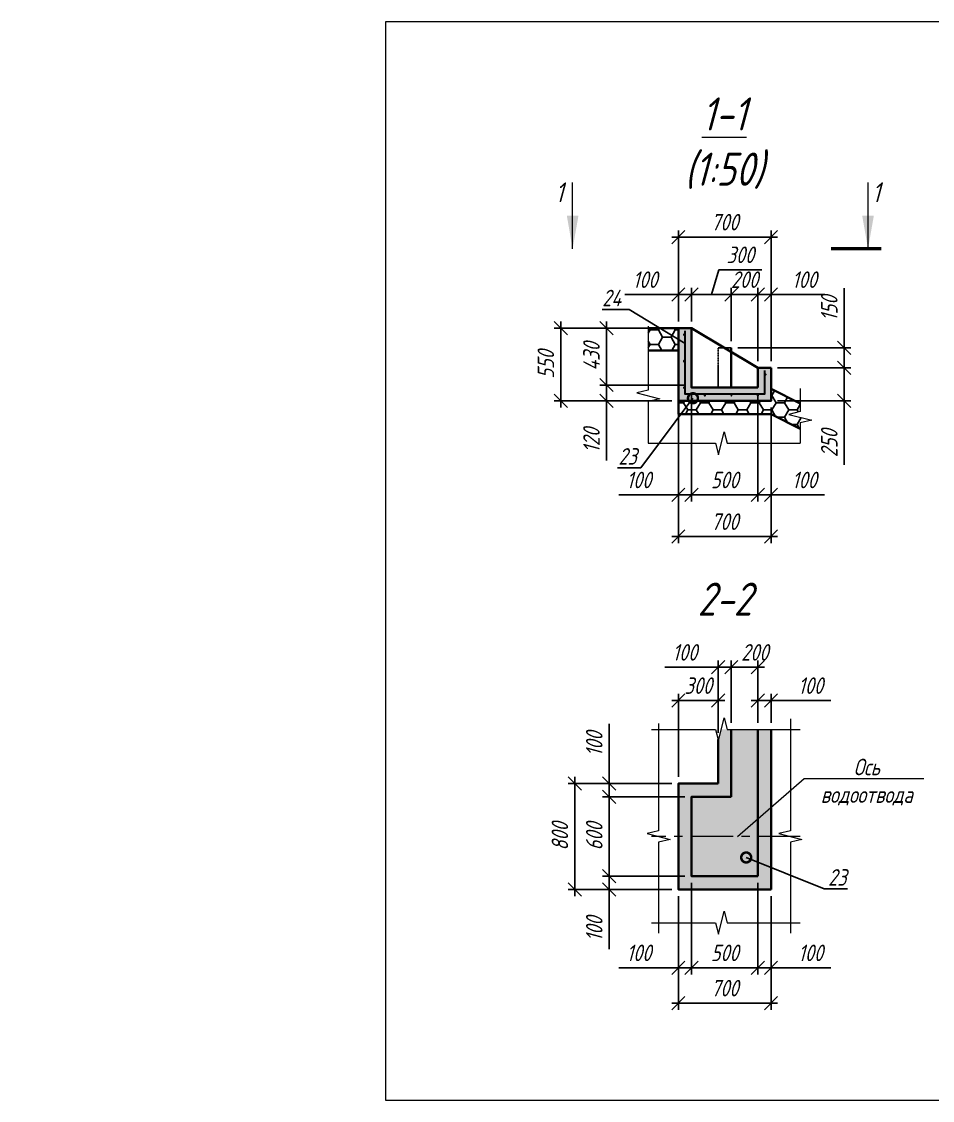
# Model space of a CAD drawing. Header units: millimetres. Extents: x 0 to 285450075, y -3000605 to 8125189010.
# Drawn here: x 6932618 to 6939499, y -440419 to -432270 of the extents above; entities that cross this region are included whole.
import ezdxf
from ezdxf import colors
from ezdxf.entities.mleader import LeaderData, LeaderLine
from ezdxf.math import Vec2, Vec3

# ---------------------------------------------------------------- set-up
doc = ezdxf.new("R2010")
doc.units = ezdxf.units.MM
doc.linetypes.add('CENTER', pattern=[50.8, 31.75, -6.35, 6.35, -6.35])
doc.linetypes.add('DASHED', pattern=[7, 5, -2, 0])
for name, color, linetype, lineweight in [('!!ТЕКСТ', 3, 'Continuous', 20), ('1-Бетон', 106, 'Continuous', 35), ('1-Выноски', 120, 'Continuous', 18), ('1-Металл', 4, 'Continuous', 30), ('1-Невидимые', 3, 'DASHED', 25), ('1-Оси', 1, 'CENTER', 20), ('1-Размеры', 1, 'Continuous', 25), ('1-Тонкая', 5, 'Continuous', 20), ('ИС_Штриховка', 2, 'Continuous', 9)]:
    doc.layers.add(name, color=color, linetype=linetype, lineweight=lineweight)
doc.styles.add('0', font='isocpeur.ttf', dxfattribs={"width": 0.8, "oblique": 15})
doc.styles.add('ISOCPEUR_', font='isocpeur.ttf', dxfattribs={"width": 0.8, "oblique": 15, "height": 250})
doc.dimstyles.new('М50', dxfattribs={"dimscale": 50, "dimtxt": 2.5, "dimasz": 2, "dimexe": 1, "dimexo": 1, "dimgap": 1, "dimtad": 1, "dimdec": 0, "dimtxsty": '0', "dimblk1": 'OBLIQUE', "dimblk2": 'OBLIQUE', "dimsah": 1, "dimcen": 2.5, "dimdle": 1, "dimclrd": 256, "dimclre": 256, "dimclrt": 256, "dimaunit": 1, "dimadec": 0, "dimazin": 0, "dimtfac": 0.75, "dimtdec": 0, "dimtmove": 1, "dimatfit": 2, "dimldrblk": 'OBLIQUE', "dimfxl": 1, "dimtolj": 1, "dimtzin": 0, "dimlwd": -1, "dimlwe": -1, "dimarcsym": 0})
pattern_1 = [(0, (6912886.274, -305200.916), (95.25, 54.992613), [63.5, -127]), (120, (6912886.274, -305200.916), (-95.25, 54.992613), [63.5, -127]), (60, (6912886.274, -305200.916), (2e-07, 109.985226), [-127, 63.5])]

# ---------------------------------------------------------------- blocks, each defined once
blk = doc.blocks.new('_OBLIQUE')
at = {"color": 0, "linetype": 'ByBlock', "lineweight": -2}
blk.add_line((0.5, 0.5), (-0.5, -0.5), dxfattribs=at)
blk = doc.blocks.new('*D1733')
at = {"layer": '1-Размеры', "transparency": 16777216}
for p, q in [((6937579.7, -434534.8), (6937579.7, -433847.5)), ((6938279.7, -434834.8), (6938279.7, -433847.5)), ((6937529.7, -433897.5), (6938329.7, -433897.5))]:
    blk.add_line(p, q, dxfattribs=at)
at = {"layer": 'Defpoints', "color": 0, "transparency": 16777216}
for p in [(6938279.7, -433897.5), (6937579.7, -434584.8), (6938279.7, -434884.8)]:
    blk.add_point(p, dxfattribs=at)
at = {"layer": '1-Размеры', "transparency": 16777216, "xscale": 100, "yscale": 100, "zscale": 100, "rotation": 180}
blk.add_blockref('_OBLIQUE', (6937579.7, -433897.5), dxfattribs=at)
at = {"layer": '1-Размеры', "transparency": 16777216, "xscale": 100, "yscale": 100, "zscale": 100}
blk.add_blockref('_OBLIQUE', (6938279.7, -433897.5), dxfattribs=at)
at = {"layer": '1-Размеры', "transparency": 16777216, "insert": (6937929.7, -433785), "char_height": 125, "attachment_point": 5, "style": '0'}
blk.add_mtext('\\A1;700', dxfattribs=at)
blk = doc.blocks.new('*D1734')
at = {"layer": '1-Размеры', "transparency": 16777216}
for p, q in [((6937176.2, -434331.6), (6937579.7, -434331.6)), ((6937729.7, -434331.6), (6937529.7, -434331.6)), ((6937579.7, -434534.8), (6937579.7, -434281.6)), ((6937679.7, -434534.8), (6937679.7, -434281.6))]:
    blk.add_line(p, q, dxfattribs=at)
at = {"layer": 'Defpoints', "color": 0, "transparency": 16777216}
for p in [(6937579.7, -434331.6), (6937579.7, -434584.8), (6937679.7, -434584.8)]:
    blk.add_point(p, dxfattribs=at)
at = {"layer": '1-Размеры', "transparency": 16777216, "xscale": 100, "yscale": 100, "zscale": 100, "rotation": 180}
blk.add_blockref('_OBLIQUE', (6937579.7, -434331.6), dxfattribs=at)
at = {"layer": '1-Размеры', "transparency": 16777216, "xscale": 100, "yscale": 100, "zscale": 100}
blk.add_blockref('_OBLIQUE', (6937679.7, -434331.6), dxfattribs=at)
at = {"layer": '1-Размеры', "transparency": 16777216, "insert": (6937328, -434219.1), "char_height": 125, "attachment_point": 5, "style": '0'}
blk.add_mtext('\\A1;100', dxfattribs=at)
blk = doc.blocks.new('*D1735')
at = {"layer": '1-Размеры', "transparency": 16777216}
for p, q in [((6937829.7, -434331.6), (6937886, -434144.1)), ((6937886, -434144.1), (6938209.5, -434144.1)), ((6937629.7, -434331.6), (6938029.7, -434331.6)), ((6937679.7, -434534.8), (6937679.7, -434281.6)), ((6937979.7, -434684.8), (6937979.7, -434281.6))]:
    blk.add_line(p, q, dxfattribs=at)
at = {"layer": 'Defpoints', "color": 0, "transparency": 16777216}
for p in [(6937979.7, -434331.6), (6937679.7, -434584.8), (6937979.7, -434734.8)]:
    blk.add_point(p, dxfattribs=at)
at = {"layer": '1-Размеры', "transparency": 16777216, "xscale": 100, "yscale": 100, "zscale": 100, "rotation": 180}
blk.add_blockref('_OBLIQUE', (6937679.7, -434331.6), dxfattribs=at)
at = {"layer": '1-Размеры', "transparency": 16777216, "xscale": 100, "yscale": 100, "zscale": 100}
blk.add_blockref('_OBLIQUE', (6937979.7, -434331.6), dxfattribs=at)
at = {"layer": '1-Размеры', "transparency": 16777216, "insert": (6938047.7, -434031.6), "char_height": 125, "attachment_point": 5, "style": '0'}
blk.add_mtext('\\A1;300', dxfattribs=at)
blk = doc.blocks.new('*D1736')
at = {"layer": '1-Размеры', "transparency": 16777216}
for p, q in [((6937929.7, -434331.6), (6938229.7, -434331.6)), ((6937979.7, -434684.8), (6937979.7, -434281.6)), ((6938179.7, -434834.8), (6938179.7, -434281.6))]:
    blk.add_line(p, q, dxfattribs=at)
at = {"layer": 'Defpoints', "color": 0, "transparency": 16777216}
for p in [(6938179.7, -434331.6), (6937979.7, -434734.8), (6938179.7, -434884.8)]:
    blk.add_point(p, dxfattribs=at)
at = {"layer": '1-Размеры', "transparency": 16777216, "xscale": 100, "yscale": 100, "zscale": 100, "rotation": 180}
blk.add_blockref('_OBLIQUE', (6937979.7, -434331.6), dxfattribs=at)
at = {"layer": '1-Размеры', "transparency": 16777216, "xscale": 100, "yscale": 100, "zscale": 100}
blk.add_blockref('_OBLIQUE', (6938179.7, -434331.6), dxfattribs=at)
at = {"layer": '1-Размеры', "transparency": 16777216, "insert": (6938079.7, -434219.1), "char_height": 125, "attachment_point": 5, "style": '0'}
blk.add_mtext('\\A1;200', dxfattribs=at)
blk = doc.blocks.new('*D1737')
at = {"layer": '1-Размеры', "transparency": 16777216}
for p, q in [((6938129.7, -434331.6), (6938329.7, -434331.6)), ((6938179.7, -434834.8), (6938179.7, -434281.6)), ((6938279.7, -434834.8), (6938279.7, -434281.6)), ((6938683.2, -434331.6), (6938279.7, -434331.6))]:
    blk.add_line(p, q, dxfattribs=at)
at = {"layer": 'Defpoints', "color": 0, "transparency": 16777216}
for p in [(6938279.7, -434331.6), (6938179.7, -434884.8), (6938279.7, -434884.8)]:
    blk.add_point(p, dxfattribs=at)
at = {"layer": '1-Размеры', "transparency": 16777216, "xscale": 100, "yscale": 100, "zscale": 100, "rotation": 180}
blk.add_blockref('_OBLIQUE', (6938179.7, -434331.6), dxfattribs=at)
at = {"layer": '1-Размеры', "transparency": 16777216, "xscale": 100, "yscale": 100, "zscale": 100}
blk.add_blockref('_OBLIQUE', (6938279.7, -434331.6), dxfattribs=at)
at = {"layer": '1-Размеры', "transparency": 16777216, "insert": (6938531.5, -434219.1), "char_height": 125, "attachment_point": 5, "style": '0'}
blk.add_mtext('\\A1;100', dxfattribs=at)
blk = doc.blocks.new('*D1738')
at = {"layer": '1-Размеры', "transparency": 16777216}
for p, q in [((6938832.2, -434834.8), (6938832.2, -435184.8)), ((6938329.7, -434884.8), (6938882.2, -434884.8)), ((6938329.7, -435134.8), (6938882.2, -435134.8)), ((6938832.2, -435617.4), (6938832.2, -435134.8))]:
    blk.add_line(p, q, dxfattribs=at)
at = {"layer": 'Defpoints', "color": 0, "transparency": 16777216}
for p in [(6938279.7, -434884.8), (6938279.7, -435134.8), (6938832.2, -435134.8)]:
    blk.add_point(p, dxfattribs=at)
at = {"layer": '1-Размеры', "transparency": 16777216, "xscale": 100, "yscale": 100, "zscale": 100}
for p, rotation in [((6938832.2, -434884.8), 90), ((6938832.2, -435134.8), 270)]:
    blk.add_blockref('_OBLIQUE', p, dxfattribs=dict(at, rotation=rotation))
at = {"layer": '1-Размеры', "transparency": 16777216, "insert": (6938719.7, -435455.7), "char_height": 125, "attachment_point": 5, "rotation": 90, "style": '0'}
blk.add_mtext('\\A1;250', dxfattribs=at)
blk = doc.blocks.new('*D1739')
at = {"layer": '1-Размеры', "transparency": 16777216}
for p, q in [((6937529.7, -434584.8), (6936641.1, -434584.8)), ((6936691.1, -434534.8), (6936691.1, -435184.8)), ((6937529.7, -435134.8), (6936641.1, -435134.8))]:
    blk.add_line(p, q, dxfattribs=at)
at = {"layer": 'Defpoints', "color": 0, "transparency": 16777216}
for p in [(6937579.7, -434584.8), (6936691.1, -435134.8), (6937579.7, -435134.8)]:
    blk.add_point(p, dxfattribs=at)
at = {"layer": '1-Размеры', "transparency": 16777216, "xscale": 100, "yscale": 100, "zscale": 100}
for p, rotation in [((6936691.1, -434584.8), 90), ((6936691.1, -435134.8), 270)]:
    blk.add_blockref('_OBLIQUE', p, dxfattribs=dict(at, rotation=rotation))
at = {"layer": '1-Размеры', "transparency": 16777216, "insert": (6936578.6, -434859.8), "char_height": 125, "attachment_point": 5, "rotation": 90, "style": '0'}
blk.add_mtext('\\A1;550', dxfattribs=at)
blk = doc.blocks.new('*D1740')
at = {"layer": '1-Размеры', "transparency": 16777216}
for p, q in [((6938832.2, -434284.4), (6938832.2, -434734.8)), ((6938029.7, -434734.8), (6938882.2, -434734.8)), ((6938832.2, -434934.8), (6938832.2, -434684.8)), ((6938329.7, -434884.8), (6938882.2, -434884.8))]:
    blk.add_line(p, q, dxfattribs=at)
at = {"layer": 'Defpoints', "color": 0, "transparency": 16777216}
for p in [(6937979.7, -434734.8), (6938832.2, -434734.8), (6938279.7, -434884.8)]:
    blk.add_point(p, dxfattribs=at)
at = {"layer": '1-Размеры', "transparency": 16777216, "xscale": 100, "yscale": 100, "zscale": 100}
for p, rotation in [((6938832.2, -434734.8), 90), ((6938832.2, -434884.8), 270)]:
    blk.add_blockref('_OBLIQUE', p, dxfattribs=dict(at, rotation=rotation))
at = {"layer": '1-Размеры', "transparency": 16777216, "insert": (6938719.7, -434436.1), "char_height": 125, "attachment_point": 5, "rotation": 90, "style": '0'}
blk.add_mtext('\\A1;150', dxfattribs=at)
blk = doc.blocks.new('*D1741')
at = {"layer": '1-Размеры', "transparency": 16777216}
for p, q in [((6937035.8, -434964.8), (6937035.8, -435184.8)), ((6937629.7, -435014.8), (6936985.8, -435014.8)), ((6937529.7, -435134.8), (6936985.8, -435134.8)), ((6937035.8, -435585.2), (6937035.8, -435134.8))]:
    blk.add_line(p, q, dxfattribs=at)
at = {"layer": 'Defpoints', "color": 0, "transparency": 16777216}
for p in [(6937679.7, -435014.8), (6937035.8, -435134.8), (6937579.7, -435134.8)]:
    blk.add_point(p, dxfattribs=at)
at = {"layer": '1-Размеры', "transparency": 16777216, "xscale": 100, "yscale": 100, "zscale": 100}
for p, rotation in [((6937035.8, -435014.8), 90), ((6937035.8, -435134.8), 270)]:
    blk.add_blockref('_OBLIQUE', p, dxfattribs=dict(at, rotation=rotation))
at = {"layer": '1-Размеры', "transparency": 16777216, "insert": (6936923.3, -435433.4), "char_height": 125, "attachment_point": 5, "rotation": 90, "style": '0'}
blk.add_mtext('\\A1;120', dxfattribs=at)
blk = doc.blocks.new('*D1742')
at = {"layer": '1-Размеры', "transparency": 16777216}
for p, q in [((6937529.7, -434584.8), (6936985.8, -434584.8)), ((6937035.8, -434534.8), (6937035.8, -435064.8)), ((6937629.7, -435014.8), (6936985.8, -435014.8))]:
    blk.add_line(p, q, dxfattribs=at)
at = {"layer": 'Defpoints', "color": 0, "transparency": 16777216}
for p in [(6937579.7, -434584.8), (6937035.8, -435014.8), (6937679.7, -435014.8)]:
    blk.add_point(p, dxfattribs=at)
at = {"layer": '1-Размеры', "transparency": 16777216, "xscale": 100, "yscale": 100, "zscale": 100}
for p, rotation in [((6937035.8, -434584.8), 90), ((6937035.8, -435014.8), 270)]:
    blk.add_blockref('_OBLIQUE', p, dxfattribs=dict(at, rotation=rotation))
at = {"layer": '1-Размеры', "transparency": 16777216, "insert": (6936923.3, -434799.8), "char_height": 125, "attachment_point": 5, "rotation": 90, "style": '0'}
blk.add_mtext('\\A1;430', dxfattribs=at)
blk = doc.blocks.new('*D1743')
at = {"layer": '1-Размеры', "transparency": 16777216}
for p, q in [((6936797.2, -437975.1), (6936797.2, -438875.1)), ((6937529.7, -438025.1), (6936747.2, -438025.1)), ((6937529.7, -438825.1), (6936747.2, -438825.1))]:
    blk.add_line(p, q, dxfattribs=at)
at = {"layer": 'Defpoints', "color": 0, "transparency": 16777216}
for p in [(6937579.7, -438025.1), (6936797.2, -438825.1), (6937579.7, -438825.1)]:
    blk.add_point(p, dxfattribs=at)
at = {"layer": '1-Размеры', "transparency": 16777216, "xscale": 100, "yscale": 100, "zscale": 100}
for p, rotation in [((6936797.2, -438025.1), 90), ((6936797.2, -438825.1), 270)]:
    blk.add_blockref('_OBLIQUE', p, dxfattribs=dict(at, rotation=rotation))
at = {"layer": '1-Размеры', "transparency": 16777216, "insert": (6936684.7, -438425.1), "char_height": 125, "attachment_point": 5, "rotation": 90, "style": '0'}
blk.add_mtext('\\A1;800', dxfattribs=at)
blk = doc.blocks.new('*D1744')
at = {"layer": '1-Размеры', "transparency": 16777216}
for p, q in [((6937579.7, -438875.1), (6937579.7, -439733.4)), ((6938279.7, -438875.1), (6938279.7, -439733.4)), ((6937529.7, -439683.4), (6938329.7, -439683.4))]:
    blk.add_line(p, q, dxfattribs=at)
at = {"layer": 'Defpoints', "color": 0, "transparency": 16777216}
for p in [(6937579.7, -438825.1), (6938279.7, -438825.1), (6938279.7, -439683.4)]:
    blk.add_point(p, dxfattribs=at)
at = {"layer": '1-Размеры', "transparency": 16777216, "xscale": 100, "yscale": 100, "zscale": 100, "rotation": 180}
blk.add_blockref('_OBLIQUE', (6937579.7, -439683.4), dxfattribs=at)
at = {"layer": '1-Размеры', "transparency": 16777216, "xscale": 100, "yscale": 100, "zscale": 100}
blk.add_blockref('_OBLIQUE', (6938279.7, -439683.4), dxfattribs=at)
at = {"layer": '1-Размеры', "transparency": 16777216, "insert": (6937929.7, -439570.9), "char_height": 125, "attachment_point": 5, "style": '0'}
blk.add_mtext('\\A1;700', dxfattribs=at)
blk = doc.blocks.new('*D1745')
at = {"layer": '1-Размеры', "transparency": 16777216}
for p, q in [((6937679.7, -438775.1), (6937679.7, -439466.9)), ((6937579.7, -438875.1), (6937579.7, -439466.9)), ((6937129.3, -439416.9), (6937579.7, -439416.9)), ((6937729.7, -439416.9), (6937529.7, -439416.9))]:
    blk.add_line(p, q, dxfattribs=at)
at = {"layer": 'Defpoints', "color": 0, "transparency": 16777216}
for p in [(6937679.7, -438725.1), (6937579.7, -438825.1), (6937579.7, -439416.9)]:
    blk.add_point(p, dxfattribs=at)
at = {"layer": '1-Размеры', "transparency": 16777216, "xscale": 100, "yscale": 100, "zscale": 100, "rotation": 180}
blk.add_blockref('_OBLIQUE', (6937579.7, -439416.9), dxfattribs=at)
at = {"layer": '1-Размеры', "transparency": 16777216, "xscale": 100, "yscale": 100, "zscale": 100}
blk.add_blockref('_OBLIQUE', (6937679.7, -439416.9), dxfattribs=at)
at = {"layer": '1-Размеры', "transparency": 16777216, "insert": (6937281.1, -439304.4), "char_height": 125, "attachment_point": 5, "style": '0'}
blk.add_mtext('\\A1;100', dxfattribs=at)
blk = doc.blocks.new('*D1746')
at = {"layer": '1-Размеры', "transparency": 16777216}
for p, q in [((6937679.7, -438775.1), (6937679.7, -439466.9)), ((6938179.7, -438775.1), (6938179.7, -439466.9)), ((6937629.7, -439416.9), (6938229.7, -439416.9))]:
    blk.add_line(p, q, dxfattribs=at)
at = {"layer": 'Defpoints', "color": 0, "transparency": 16777216}
for p in [(6937679.7, -438725.1), (6938179.7, -438725.1), (6938179.7, -439416.9)]:
    blk.add_point(p, dxfattribs=at)
at = {"layer": '1-Размеры', "transparency": 16777216, "xscale": 100, "yscale": 100, "zscale": 100, "rotation": 180}
blk.add_blockref('_OBLIQUE', (6937679.7, -439416.9), dxfattribs=at)
at = {"layer": '1-Размеры', "transparency": 16777216, "xscale": 100, "yscale": 100, "zscale": 100}
blk.add_blockref('_OBLIQUE', (6938179.7, -439416.9), dxfattribs=at)
at = {"layer": '1-Размеры', "transparency": 16777216, "insert": (6937929.7, -439304.4), "char_height": 125, "attachment_point": 5, "style": '0'}
blk.add_mtext('\\A1;500', dxfattribs=at)
blk = doc.blocks.new('*D1747')
at = {"layer": '1-Размеры', "transparency": 16777216}
for p, q in [((6938179.7, -438775.1), (6938179.7, -439466.9)), ((6938279.7, -438875.1), (6938279.7, -439466.9)), ((6938129.7, -439416.9), (6938329.7, -439416.9)), ((6938730.2, -439416.9), (6938279.7, -439416.9))]:
    blk.add_line(p, q, dxfattribs=at)
at = {"layer": 'Defpoints', "color": 0, "transparency": 16777216}
for p in [(6938179.7, -438725.1), (6938279.7, -438825.1), (6938279.7, -439416.9)]:
    blk.add_point(p, dxfattribs=at)
at = {"layer": '1-Размеры', "transparency": 16777216, "xscale": 100, "yscale": 100, "zscale": 100, "rotation": 180}
blk.add_blockref('_OBLIQUE', (6938179.7, -439416.9), dxfattribs=at)
at = {"layer": '1-Размеры', "transparency": 16777216, "xscale": 100, "yscale": 100, "zscale": 100}
blk.add_blockref('_OBLIQUE', (6938279.7, -439416.9), dxfattribs=at)
at = {"layer": '1-Размеры', "transparency": 16777216, "insert": (6938578.4, -439304.4), "char_height": 125, "attachment_point": 5, "style": '0'}
blk.add_mtext('\\A1;100', dxfattribs=at)
blk = doc.blocks.new('*D1748')
at = {"layer": '1-Размеры', "transparency": 16777216}
for p, q in [((6937056.8, -438775.1), (6937056.8, -438075.1)), ((6937629.7, -438125.1), (6937006.8, -438125.1)), ((6937629.7, -438725.1), (6937006.8, -438725.1))]:
    blk.add_line(p, q, dxfattribs=at)
at = {"layer": 'Defpoints', "color": 0, "transparency": 16777216}
for p in [(6937056.8, -438125.1), (6937679.7, -438125.1), (6937679.7, -438725.1)]:
    blk.add_point(p, dxfattribs=at)
at = {"layer": '1-Размеры', "transparency": 16777216, "xscale": 100, "yscale": 100, "zscale": 100}
for p, rotation in [((6937056.8, -438125.1), 90), ((6937056.8, -438725.1), 270)]:
    blk.add_blockref('_OBLIQUE', p, dxfattribs=dict(at, rotation=rotation))
at = {"layer": '1-Размеры', "transparency": 16777216, "insert": (6936944.3, -438425.1), "char_height": 125, "attachment_point": 5, "rotation": 90, "style": '0'}
blk.add_mtext('\\A1;600', dxfattribs=at)
blk = doc.blocks.new('*D1749')
at = {"layer": '1-Размеры', "transparency": 16777216}
for p, q in [((6937056.8, -437574.7), (6937056.8, -438025.1)), ((6937056.8, -438175.1), (6937056.8, -437975.1)), ((6937529.7, -438025.1), (6937006.8, -438025.1)), ((6937629.7, -438125.1), (6937006.8, -438125.1))]:
    blk.add_line(p, q, dxfattribs=at)
at = {"layer": 'Defpoints', "color": 0, "transparency": 16777216}
for p in [(6937056.8, -438025.1), (6937579.7, -438025.1), (6937679.7, -438125.1)]:
    blk.add_point(p, dxfattribs=at)
at = {"layer": '1-Размеры', "transparency": 16777216, "xscale": 100, "yscale": 100, "zscale": 100}
for p, rotation in [((6937056.8, -438025.1), 90), ((6937056.8, -438125.1), 270)]:
    blk.add_blockref('_OBLIQUE', p, dxfattribs=dict(at, rotation=rotation))
at = {"layer": '1-Размеры', "transparency": 16777216, "insert": (6936944.3, -437726.5), "char_height": 125, "attachment_point": 5, "rotation": 90, "style": '0'}
blk.add_mtext('\\A1;100', dxfattribs=at)
blk = doc.blocks.new('*D1750')
at = {"layer": '1-Размеры', "transparency": 16777216}
for p, q in [((6937629.7, -438725.1), (6937006.8, -438725.1)), ((6937056.8, -438675.1), (6937056.8, -438875.1)), ((6937529.7, -438825.1), (6937006.8, -438825.1)), ((6937056.8, -439275.5), (6937056.8, -438825.1))]:
    blk.add_line(p, q, dxfattribs=at)
at = {"layer": 'Defpoints', "color": 0, "transparency": 16777216}
for p in [(6937679.7, -438725.1), (6937056.8, -438825.1), (6937579.7, -438825.1)]:
    blk.add_point(p, dxfattribs=at)
at = {"layer": '1-Размеры', "transparency": 16777216, "xscale": 100, "yscale": 100, "zscale": 100}
for p, rotation in [((6937056.8, -438725.1), 90), ((6937056.8, -438825.1), 270)]:
    blk.add_blockref('_OBLIQUE', p, dxfattribs=dict(at, rotation=rotation))
at = {"layer": '1-Размеры', "transparency": 16777216, "insert": (6936944.3, -439123.8), "char_height": 125, "attachment_point": 5, "rotation": 90, "style": '0'}
blk.add_mtext('\\A1;100', dxfattribs=at)
blk = doc.blocks.new('*D1751')
at = {"layer": '1-Размеры', "transparency": 16777216}
for p, q in [((6937579.7, -437975.1), (6937579.7, -437348.2)), ((6937879.7, -437643.3), (6937879.7, -437348.2)), ((6937529.7, -437398.2), (6937929.7, -437398.2))]:
    blk.add_line(p, q, dxfattribs=at)
at = {"layer": 'Defpoints', "color": 0, "transparency": 16777216}
for p in [(6937879.7, -437398.2), (6937879.7, -437693.3), (6937579.7, -438025.1)]:
    blk.add_point(p, dxfattribs=at)
at = {"layer": '1-Размеры', "transparency": 16777216, "xscale": 100, "yscale": 100, "zscale": 100, "rotation": 180}
blk.add_blockref('_OBLIQUE', (6937579.7, -437398.2), dxfattribs=at)
at = {"layer": '1-Размеры', "transparency": 16777216, "xscale": 100, "yscale": 100, "zscale": 100}
blk.add_blockref('_OBLIQUE', (6937879.7, -437398.2), dxfattribs=at)
at = {"layer": '1-Размеры', "transparency": 16777216, "insert": (6937729.7, -437285.7), "char_height": 125, "attachment_point": 5, "style": '0'}
blk.add_mtext('\\A1;300', dxfattribs=at)
blk = doc.blocks.new('*D1752')
at = {"layer": '1-Размеры', "transparency": 16777216}
for p, q in [((6937879.7, -437643.3), (6937879.7, -437097)), ((6937979.7, -437566.6), (6937979.7, -437097)), ((6937476.2, -437147), (6937879.7, -437147)), ((6937829.7, -437147), (6938029.7, -437147))]:
    blk.add_line(p, q, dxfattribs=at)
at = {"layer": 'Defpoints', "color": 0, "transparency": 16777216}
for p in [(6937979.7, -437147), (6937879.7, -437693.3), (6937979.7, -437616.6)]:
    blk.add_point(p, dxfattribs=at)
at = {"layer": '1-Размеры', "transparency": 16777216, "xscale": 100, "yscale": 100, "zscale": 100, "rotation": 180}
blk.add_blockref('_OBLIQUE', (6937879.7, -437147), dxfattribs=at)
at = {"layer": '1-Размеры', "transparency": 16777216, "xscale": 100, "yscale": 100, "zscale": 100}
blk.add_blockref('_OBLIQUE', (6937979.7, -437147), dxfattribs=at)
at = {"layer": '1-Размеры', "transparency": 16777216, "insert": (6937628, -437034.5), "char_height": 125, "attachment_point": 5, "style": '0'}
blk.add_mtext('\\A1;100', dxfattribs=at)
blk = doc.blocks.new('*D1753')
at = {"layer": '1-Размеры', "transparency": 16777216}
for p, q in [((6938179.7, -437566.6), (6938179.7, -437348.2)), ((6938279.7, -437566.6), (6938279.7, -437348.2)), ((6938129.7, -437398.2), (6938329.7, -437398.2)), ((6938730.2, -437398.2), (6938279.7, -437398.2))]:
    blk.add_line(p, q, dxfattribs=at)
at = {"layer": 'Defpoints', "color": 0, "transparency": 16777216}
for p in [(6938279.7, -437398.2), (6938179.7, -437616.6), (6938279.7, -437616.6)]:
    blk.add_point(p, dxfattribs=at)
at = {"layer": '1-Размеры', "transparency": 16777216, "xscale": 100, "yscale": 100, "zscale": 100, "rotation": 180}
blk.add_blockref('_OBLIQUE', (6938179.7, -437398.2), dxfattribs=at)
at = {"layer": '1-Размеры', "transparency": 16777216, "xscale": 100, "yscale": 100, "zscale": 100}
blk.add_blockref('_OBLIQUE', (6938279.7, -437398.2), dxfattribs=at)
at = {"layer": '1-Размеры', "transparency": 16777216, "insert": (6938578.4, -437285.7), "char_height": 125, "attachment_point": 5, "style": '0'}
blk.add_mtext('\\A1;100', dxfattribs=at)
blk = doc.blocks.new('*D1754')
at = {"layer": '1-Размеры', "transparency": 16777216}
for p, q in [((6937979.7, -437566.6), (6937979.7, -437097)), ((6938179.7, -437566.6), (6938179.7, -437097)), ((6937929.7, -437147), (6938229.7, -437147))]:
    blk.add_line(p, q, dxfattribs=at)
at = {"layer": 'Defpoints', "color": 0, "transparency": 16777216}
for p in [(6938179.7, -437147), (6937979.7, -437616.6), (6938179.7, -437616.6)]:
    blk.add_point(p, dxfattribs=at)
at = {"layer": '1-Размеры', "transparency": 16777216, "xscale": 100, "yscale": 100, "zscale": 100, "rotation": 180}
blk.add_blockref('_OBLIQUE', (6937979.7, -437147), dxfattribs=at)
at = {"layer": '1-Размеры', "transparency": 16777216, "xscale": 100, "yscale": 100, "zscale": 100}
blk.add_blockref('_OBLIQUE', (6938179.7, -437147), dxfattribs=at)
at = {"layer": '1-Размеры', "transparency": 16777216, "insert": (6938157, -437034.5), "char_height": 125, "attachment_point": 5, "style": '0'}
blk.add_mtext('\\A1;200', dxfattribs=at)
blk = doc.blocks.new('*D1726')
at = {"layer": '1-Размеры', "transparency": 16777216}
for p, q in [((6937679.7, -435084.8), (6937679.7, -435894.9)), ((6938179.7, -435084.8), (6938179.7, -435894.9)), ((6937629.7, -435844.9), (6938229.7, -435844.9))]:
    blk.add_line(p, q, dxfattribs=at)
at = {"layer": 'Defpoints', "color": 0, "transparency": 16777216}
for p in [(6937679.7, -435034.8), (6938179.7, -435034.8), (6938179.7, -435844.9)]:
    blk.add_point(p, dxfattribs=at)
at = {"layer": '1-Размеры', "transparency": 16777216, "xscale": 100, "yscale": 100, "zscale": 100, "rotation": 180}
blk.add_blockref('_OBLIQUE', (6937679.7, -435844.9), dxfattribs=at)
at = {"layer": '1-Размеры', "transparency": 16777216, "xscale": 100, "yscale": 100, "zscale": 100}
blk.add_blockref('_OBLIQUE', (6938179.7, -435844.9), dxfattribs=at)
at = {"layer": '1-Размеры', "transparency": 16777216, "insert": (6937929.7, -435732.4), "char_height": 125, "attachment_point": 5, "style": '0'}
blk.add_mtext('\\A1;500', dxfattribs=at)
blk = doc.blocks.new('*D1727')
at = {"layer": '1-Размеры', "transparency": 16777216}
for p, q in [((6937579.7, -435184.8), (6937579.7, -436209.7)), ((6938279.7, -435184.8), (6938279.7, -436209.7)), ((6938329.7, -436159.7), (6937529.7, -436159.7))]:
    blk.add_line(p, q, dxfattribs=at)
at = {"layer": 'Defpoints', "color": 0, "transparency": 16777216}
for p in [(6937579.7, -435134.8), (6938279.7, -435134.8), (6937579.7, -436159.7)]:
    blk.add_point(p, dxfattribs=at)
at = {"layer": '1-Размеры', "transparency": 16777216, "xscale": 100, "yscale": 100, "zscale": 100, "rotation": 180}
blk.add_blockref('_OBLIQUE', (6937579.7, -436159.7), dxfattribs=at)
at = {"layer": '1-Размеры', "transparency": 16777216, "xscale": 100, "yscale": 100, "zscale": 100}
blk.add_blockref('_OBLIQUE', (6938279.7, -436159.7), dxfattribs=at)
at = {"layer": '1-Размеры', "transparency": 16777216, "insert": (6937929.7, -436047.2), "char_height": 125, "attachment_point": 5, "style": '0'}
blk.add_mtext('\\A1;700', dxfattribs=at)
blk = doc.blocks.new('*D1728')
at = {"layer": '1-Размеры', "transparency": 16777216}
for p, q in [((6937679.7, -435084.8), (6937679.7, -435894.9)), ((6937579.7, -435184.8), (6937579.7, -435894.9)), ((6937129.3, -435844.9), (6937579.7, -435844.9)), ((6937729.7, -435844.9), (6937529.7, -435844.9))]:
    blk.add_line(p, q, dxfattribs=at)
at = {"layer": 'Defpoints', "color": 0, "transparency": 16777216}
for p in [(6937679.7, -435034.8), (6937579.7, -435134.8), (6937579.7, -435844.9)]:
    blk.add_point(p, dxfattribs=at)
at = {"layer": '1-Размеры', "transparency": 16777216, "xscale": 100, "yscale": 100, "zscale": 100, "rotation": 180}
blk.add_blockref('_OBLIQUE', (6937579.7, -435844.9), dxfattribs=at)
at = {"layer": '1-Размеры', "transparency": 16777216, "xscale": 100, "yscale": 100, "zscale": 100}
blk.add_blockref('_OBLIQUE', (6937679.7, -435844.9), dxfattribs=at)
at = {"layer": '1-Размеры', "transparency": 16777216, "insert": (6937281.1, -435732.4), "char_height": 125, "attachment_point": 5, "style": '0'}
blk.add_mtext('\\A1;100', dxfattribs=at)
blk = doc.blocks.new('*D1729')
at = {"layer": '1-Размеры', "transparency": 16777216}
for p, q in [((6938179.7, -435084.8), (6938179.7, -435894.9)), ((6938279.7, -435184.8), (6938279.7, -435894.9)), ((6938129.7, -435844.9), (6938329.7, -435844.9)), ((6938683.2, -435844.9), (6938279.7, -435844.9))]:
    blk.add_line(p, q, dxfattribs=at)
at = {"layer": 'Defpoints', "color": 0, "transparency": 16777216}
for p in [(6938179.7, -435034.8), (6938279.7, -435134.8), (6938279.7, -435844.9)]:
    blk.add_point(p, dxfattribs=at)
at = {"layer": '1-Размеры', "transparency": 16777216, "xscale": 100, "yscale": 100, "zscale": 100, "rotation": 180}
blk.add_blockref('_OBLIQUE', (6938179.7, -435844.9), dxfattribs=at)
at = {"layer": '1-Размеры', "transparency": 16777216, "xscale": 100, "yscale": 100, "zscale": 100}
blk.add_blockref('_OBLIQUE', (6938279.7, -435844.9), dxfattribs=at)
at = {"layer": '1-Размеры', "transparency": 16777216, "insert": (6938531.5, -435732.4), "char_height": 125, "attachment_point": 5, "style": '0'}
blk.add_mtext('\\A1;100', dxfattribs=at)
blk = doc.blocks.new('*U1719')
at = {"layer": '1-Металл'}
blk.add_circle((0, 0), 3, dxfattribs=at)
blk = doc.blocks.new('*U1720')
at = {"layer": '1-Тонкая', "color": 0, "linetype": 'ByBlock', "lineweight": -2, "transparency": 16777216}
for p in [(0, 0), (0, -200), (0, -400)]:
    blk.add_blockref('*U1719', p, dxfattribs=at)
blk = doc.blocks.new('*U1721')
at = {"layer": '1-Металл'}
blk.add_circle((0, 0), 3, dxfattribs=at)
blk = doc.blocks.new('*U1722')
at = {"layer": '1-Тонкая', "color": 0, "linetype": 'ByBlock', "lineweight": -2, "transparency": 16777216}
for p in [(0, 0), (0, -200), (0, -400)]:
    blk.add_blockref('*U1721', p, dxfattribs=at)
blk = doc.blocks.new('*U1723')
at = {"layer": '1-Металл'}
blk.add_circle((0, 0), 3, dxfattribs=at)
blk = doc.blocks.new('*U1724')
at = {"layer": '1-Тонкая', "color": 0, "linetype": 'ByBlock', "lineweight": -2, "transparency": 16777216}
blk.add_blockref('*U1723', (0, 0), dxfattribs=at)
blk = doc.blocks.new('_None')
blk = doc.blocks.new('_DotSmall')
at = {"color": 0, "linetype": 'ByBlock', "const_width": 0.5}
blk.add_lwpolyline([(-0.0625, 0, 1), (0.0625, 0, 1)], format="xyb", close=True, dxfattribs=at)

msp = doc.modelspace()

# ---------------------------------------------------------------- hatches: boundary and pattern name
h = msp.add_hatch()
h.set_pattern_fill('HONEY', color=8, scale=20)
h.set_pattern_definition(pattern_1)
h.paths.add_polyline_path([(6937351.9513, -434584.7765), (6937351.9513, -434754.7765), (6937579.7413, -434754.7765), (6937579.7413, -434584.7765)])
h = msp.add_hatch()
h.set_pattern_fill('HONEY', color=8, scale=20)
h.set_pattern_definition(pattern_1)
h.paths.add_polyline_path([(6938500.5879, -435345.1997), (6938500.5879, -435301.3789), (6938587.2129, -435279.7227), (6938413.9629, -435236.4102), (6938500.5879, -435214.7539), (6938500.5879, -435155.134), (6938279.7413, -435044.7107), (6938279.7413, -435134.7765), (6937579.7413, -435134.7765), (6937579.7413, -435234.7765), (6938279.7413, -435234.7765)])
at = {"layer": '1-Тонкая', "ltscale": 100, "true_color": 0xb2b2b2}
h = msp.add_hatch(color=253, dxfattribs=at)
h.dxf.hatch_style = 1
h.paths.add_polyline_path([(6937679.7413, -434584.7765), (6937579.7413, -434584.7765), (6937579.7413, -435134.7765), (6938279.7413, -435134.7765), (6938279.7413, -434884.7765), (6938179.7413, -434884.7765), (6938179.7413, -435034.7765), (6937679.7413, -435034.7765)])
h = msp.add_hatch(color=253, dxfattribs=at)
h.dxf.hatch_style = 1
h.paths.add_polyline_path([(6937879.7413, -437693.2644), (6937882.2386, -437703.2536), (6937903.8949, -437616.6286), (6937979.7413, -437616.6286), (6937979.7413, -438125.1184), (6937679.7413, -438125.1184), (6937679.7413, -438725.1184), (6938179.7413, -438725.1184), (6938179.7413, -437616.6286), (6938279.7413, -437616.6286), (6938279.7413, -438825.1184), (6937579.7413, -438825.1184), (6937579.7413, -438025.1184), (6937879.7413, -438025.1184)])
at = {"layer": '1-Тонкая', "ltscale": 100, "true_color": 0xa2a2a2}
h = msp.add_hatch(color=253, dxfattribs=at)
h.dxf.hatch_style = 1
h.paths.add_polyline_path([(6937679.7413, -438125.1184), (6937979.7413, -438125.1184), (6937979.7413, -437616.6286), (6938179.7413, -437616.6286), (6938179.7413, -438425.1184), (6937679.7413, -438425.1184)])
h.paths.add_polyline_path([(6937679.7413, -438425.1184), (6938179.7413, -438425.1184), (6938179.7413, -438725.1184), (6937679.7413, -438725.1184)])

# ---------------------------------------------------------------- linework, layer by layer
at = {"layer": '!!ТЕКСТ', "linetype": 'Continuous'}
for p, q in [((6936780.875, -433985.5706), (6936780.875, -433485.5706)), ((6939012.3094, -433985.5706), (6939012.3094, -433485.5706))]:
    msp.add_line(p, q, dxfattribs=at)
msp.add_lwpolyline([(6938733.6665, -433985.5706, 25, 25, 0), (6939112.3094, -433985.5706, 25, 25, 0)], format="xyseb", dxfattribs=at)
at = {"layer": '!!ТЕКСТ', "linetype": 'Continuous', "extrusion": (0, 0, -1)}
for points in [[(-6936736.7932, -433735.5706), (-6936780.875, -433985.5706), (-6936824.9567, -433735.5706)], [(-6938968.2276, -433735.5706), (-6939012.3094, -433985.5706), (-6939056.3911, -433735.5706)]]:
    msp.add_solid(points, dxfattribs=at)
at = {"layer": '1-Бетон'}
for p, q in [((6937351.9513, -434584.7765), (6937579.7413, -434584.7765)), ((6937351.9513, -434754.7765), (6937579.7413, -434754.7765)), ((6938500.5879, -435155.134), (6938279.7413, -435044.7107)), ((6938282.1497, -435234.7765), (6937579.7413, -435234.7765)), ((6938500.5879, -435345.1997), (6938279.7413, -435234.7765))]:
    msp.add_line(p, q, dxfattribs=at)
for points in [[(6938179.7413, -435034.7765), (6937679.7413, -435034.7765), (6937679.7413, -434584.7765), (6937579.7413, -434584.7765)], [(6938279.7413, -434884.7765), (6938279.7413, -435134.7765), (6937579.7413, -435134.7765), (6937579.7413, -434584.7765)], [(6938179.7413, -434884.7765), (6937679.7413, -434584.7765)], [(6937979.7413, -435034.7765), (6937979.7413, -434734.7765)], [(6938179.7413, -435034.7765), (6938179.7413, -434884.7765)], [(6938179.7413, -434884.7765), (6938279.7413, -434884.7765)], [(6937579.7413, -435234.7765), (6937579.7413, -435134.7765)], [(6937879.7413, -438025.1184), (6937879.7413, -437693.2644)], [(6937979.7413, -438125.1184), (6937979.7413, -437616.6286)], [(6938179.7413, -438725.1184), (6938179.7413, -437616.6286)], [(6938279.7413, -438825.1184), (6938279.7413, -437616.6286)], [(6938279.7413, -438825.1184), (6937579.7413, -438825.1184), (6937579.7413, -438025.1184), (6937879.7413, -438025.1184)], [(6938179.7413, -438725.1184), (6937679.7413, -438725.1184), (6937679.7413, -438125.1184), (6937979.7413, -438125.1184)]]:
    msp.add_lwpolyline(points, dxfattribs=at)
at = {"layer": '1-Выноски', "linetype": 'Continuous'}
for points in [[(6937351.9513, -434569.5094), (6937351.9513, -435053.2906), (6937265.3263, -435074.9469), (6937438.5763, -435118.2594), (6937351.9513, -435139.9156), (6937351.9513, -435455.3847)], [(6938500.5879, -435041.2795), (6938500.5879, -435214.7539), (6938413.9629, -435236.4102), (6938587.2129, -435279.7227), (6938500.5879, -435301.3789), (6938500.5879, -435455.3847)], [(6937351.9513, -435455.3847), (6937860.5824, -435455.3847), (6937882.2386, -435542.0097), (6937925.5511, -435368.7597), (6937947.2074, -435455.3847), (6938500.5879, -435455.3847)], [(6937375.7139, -437616.6286), (6937860.5824, -437616.6286), (6937882.2386, -437703.2536), (6937925.5511, -437530.0036), (6937947.2074, -437616.6286), (6938500.5879, -437616.6286)], [(6937430.4527, -437571.06), (6937430.4527, -438381.8059), (6937343.8277, -438403.4622), (6937517.0777, -438446.7747), (6937430.4527, -438468.4309), (6937430.4527, -439154.9892)], [(6938426.2968, -437536.579), (6938426.2968, -438381.8059), (6938339.6718, -438403.4622), (6938512.9218, -438446.7747), (6938426.2968, -438468.4309), (6938426.2968, -439154.9892)], [(6937375.7139, -439077.0545), (6937860.5824, -439077.0545), (6937882.2386, -439163.6795), (6937925.5511, -438990.4295), (6937947.2074, -439077.0545), (6938500.5879, -439077.0545)]]:
    msp.add_lwpolyline(points, dxfattribs=at)
at = {"layer": '1-Металл'}
msp.add_lwpolyline([(6938229.7413, -434904.7765), (6938229.7413, -435084.7765), (6937629.7413, -435084.7765), (6937629.7413, -434604.7765)], dxfattribs=at)
at = {"layer": '1-Невидимые', "ltscale": 0.2}
msp.add_lwpolyline([(6937879.7413, -435034.7765), (6937879.7413, -434734.7765), (6937979.7413, -434734.7765)], dxfattribs=at)
at = {"layer": '1-Оси', "ltscale": 10}
msp.add_lwpolyline([(6938500.5879, -438425.1184), (6937375.7139, -438425.1184)], dxfattribs=at)
at = {"layer": 'ИС_Штриховка', "linetype": 'Continuous'}
msp.add_lwpolyline([(6935368.8405, -432269.6101), (6946249.7912, -432269.6101), (6946249.7912, -440418.8141), (6935368.8405, -440418.8141)], close=True, dxfattribs=at)

# ---------------------------------------------------------------- block references
at = {"layer": '1-Тонкая', "xscale": -1}
msp.add_blockref('*U1720', (6937623.7413, -434634.756), dxfattribs=at)
at = {"layer": '1-Тонкая'}
msp.add_blockref('*U1724', (6938235.7413, -434934.7765), dxfattribs=at)
at = {"layer": '1-Тонкая', "xscale": -1, "rotation": 90}
msp.add_blockref('*U1722', (6937779.7413, -435090.7765), dxfattribs=at)

# ---------------------------------------------------------------- texts
at = {"layer": '!!ТЕКСТ', "width": 567.515392, "attachment_point": 1, "style": 'ISOCPEUR_'}
for s, insert, char_height in [('\\pxqc;{\\L1-1}\\P(1:50)', (6937641.1548, -432842.5756), 250), ('1', (6936650.3956, -433484.038), 150), ('1', (6939043.5831, -433484.038), 150), ('2-2', (6937724.6719, -436507.455), 250)]:
    msp.add_mtext(s, dxfattribs=dict(at, insert=insert, char_height=char_height))

# ---------------------------------------------------------------- dimensions: what is measured, and where the dimension line sits
at = {"layer": '1-Размеры'}
for base, p1, p2, picture, middle in [((6938279.7413, -433897.5241), (6937579.7413, -434584.7765), (6938279.7413, -434884.7765), '*D1733', (6937929.7413, -433785.0241)), ((6937979.7413, -434331.6341), (6937679.7413, -434584.7765), (6937979.7413, -434734.7765), '*D1735', (6937935.9913, -434031.6341)), ((6938179.7413, -435844.8812), (6937679.7413, -435034.7765), (6938179.7413, -435034.7765), '*D1726', (6937929.7413, -435732.3812)), ((6937579.7413, -436159.6535), (6938279.7413, -435134.7765), (6937579.7413, -435134.7765), '*D1727', (6937929.7413, -436047.1535)), ((6938179.7413, -439416.899), (6937679.7413, -438725.1184), (6938179.7413, -438725.1184), '*D1746', (6937929.7413, -439304.399)), ((6938279.7413, -439683.3737), (6937579.7413, -438825.1184), (6938279.7413, -438825.1184), '*D1744', (6937929.7413, -439570.8737))]:
    dim = msp.add_linear_dim(base=base, p1=p1, p2=p2, dimstyle='М50', dxfattribs=at)
    dim.commit()
    dim.dimension.update_dxf_attribs({"geometry": picture, "text_midpoint": middle})
for base, p1, p2, picture, middle in [((6937579.7413, -434331.6341), (6937679.7413, -434584.7765), (6937579.7413, -434584.7765), '*D1734', (6937327.9945, -434331.6341)), ((6938179.7413, -434331.6341), (6937979.7413, -434734.7765), (6938179.7413, -434884.7765), '*D1736', (6938079.7413, -434331.6341)), ((6938279.7413, -434331.6341), (6938179.7413, -434884.7765), (6938279.7413, -434884.7765), '*D1737', (6938531.4882, -434331.6341)), ((6937579.7413, -435844.8812), (6937679.7413, -435034.7765), (6937579.7413, -435134.7765), '*D1728', (6937281.0775, -435844.8812)), ((6938279.7413, -435844.8812), (6938179.7413, -435034.7765), (6938279.7413, -435134.7765), '*D1729', (6938531.4882, -435844.8812)), ((6937979.7413, -437147.0011), (6937879.7413, -437693.2644), (6937979.7413, -437616.6286), '*D1752', (6937627.9945, -437147.0011)), ((6938179.7413, -437147.0011), (6937979.7413, -437616.6286), (6938179.7413, -437616.6286), '*D1754', (6938156.9913, -437147.0011)), ((6937879.7413, -437398.2082), (6937579.7413, -438025.1184), (6937879.7413, -437693.2644), '*D1751', (6937729.7413, -437398.2082)), ((6938279.7413, -437398.2082), (6938179.7413, -437616.6286), (6938279.7413, -437616.6286), '*D1753', (6938578.4052, -437398.2082)), ((6937579.7413, -439416.899), (6937679.7413, -438725.1184), (6937579.7413, -438825.1184), '*D1745', (6937281.0775, -439416.899)), ((6938279.7413, -439416.899), (6938179.7413, -438725.1184), (6938279.7413, -438825.1184), '*D1747', (6938578.4052, -439416.899))]:
    dim = msp.add_linear_dim(base=base, p1=p1, p2=p2, dimstyle='М50', dxfattribs=at)
    dim.commit()
    dim.dimension.update_dxf_attribs({"geometry": picture, "text_midpoint": middle, "dimtype": 160})
for base, p1, p2, picture, middle in [((6938832.1991, -434734.7765), (6938279.7413, -434884.7765), (6937979.7413, -434734.7765), '*D1740', (6938832.1991, -434436.1126)), ((6938832.1991, -435134.7765), (6938279.7413, -434884.7765), (6938279.7413, -435134.7765), '*D1738', (6938832.1991, -435455.6625)), ((6937035.8299, -435134.7765), (6937679.7413, -435014.7765), (6937579.7413, -435134.7765), '*D1741', (6937035.8299, -435433.4403)), ((6937056.8004, -438025.1184), (6937679.7413, -438125.1184), (6937579.7413, -438025.1184), '*D1749', (6937056.8004, -437726.4546)), ((6937056.8004, -438825.1184), (6937679.7413, -438725.1184), (6937579.7413, -438825.1184), '*D1750', (6937056.8004, -439123.7823))]:
    dim = msp.add_linear_dim(base=base, p1=p1, p2=p2, angle=90, dimstyle='М50', dxfattribs=at)
    dim.commit()
    dim.dimension.update_dxf_attribs({"geometry": picture, "text_midpoint": middle, "dimtype": 160})
for base, p1, p2, picture, middle in [((6936691.1024, -435134.7765), (6937579.7413, -434584.7765), (6937579.7413, -435134.7765), '*D1739', (6936578.6024, -434859.7765)), ((6937035.8299, -435014.7765), (6937579.7413, -434584.7765), (6937679.7413, -435014.7765), '*D1742', (6936923.3299, -434799.7765)), ((6936797.2113, -438825.1184), (6937579.7413, -438025.1184), (6937579.7413, -438825.1184), '*D1743', (6936684.7113, -438425.1184)), ((6937056.8004, -438125.1184), (6937679.7413, -438725.1184), (6937679.7413, -438125.1184), '*D1748', (6936944.3004, -438425.1184))]:
    dim = msp.add_linear_dim(base=base, p1=p1, p2=p2, angle=90, dimstyle='М50', dxfattribs=at)
    dim.commit()
    dim.dimension.update_dxf_attribs({"geometry": picture, "text_midpoint": middle})

# ---------------------------------------------------------------- leaders
at = {"layer": '1-Выноски'}
ml = msp.add_multileader_mtext('Standard', dxfattribs=at)
ml.set_content('\\pxqc,t12;Ось\\Pводоотвода', color=256, style='ISOCPEUR_')
ml.set_leader_properties(color=256, linetype='ByLayer', lineweight=-1)
ml.set_arrow_properties(name='NONE')
ml.build(insert=Vec2(0, 0))
ml.multileader.update_dxf_attribs({"text_left_attachment_type": 6, "text_right_attachment_type": 6, "dogleg_length": 1, "arrow_head_size": 9, "scale": 50})
ctx = ml.context
ctx.base_point, ctx.scale, ctx.char_height, ctx.arrow_head_size, ctx.landing_gap_size, ctx.plane_origin = Vec3(6938580.9247, -437987.7939), 50, 125, 9, 50, Vec3(6941783.0213, -438175.9872)
ctx.left_attachment, ctx.right_attachment, ctx.text_align_type = 6, 6, 1
notes = []
notes.append((ctx, [(1, (1, 1, 0), (6938530.9247, -437987.7939), (1, 0), 50, [(0, [(6938027.0926, -438425.1184)], 0, [])])]))
ctx.mtext.insert, ctx.mtext.width, ctx.mtext.defined_height, ctx.mtext.alignment, ctx.mtext.flow_direction = Vec3(6939002.6715, -437837.7939), 824.60604, 443.5082, 2, 5
at = {"layer": '1-Размеры'}
ml = msp.add_multileader_mtext('Standard', dxfattribs=at)
ml.set_content('\\A1;\\pxqc,t12;{\\C256;\\c0;24}', color=256, style='ISOCPEUR_')
ml.set_leader_properties(color=256, linetype='Continuous', lineweight=-1)
ml.set_arrow_properties(name='NONE')
ml.build(insert=Vec2(0, 0))
ml.multileader.update_dxf_attribs({"text_left_attachment_type": 6, "text_right_attachment_type": 6, "dogleg_length": 1, "arrow_head_size": 150, "scale": 50})
ctx = ml.context
ctx.base_point, ctx.scale, ctx.char_height, ctx.arrow_head_size, ctx.landing_gap_size, ctx.plane_origin = Vec3(6936993.8658, -434445.3069), 50, 125, 150, 0, Vec3(6941385.6701, -434452.8871)
ctx.left_attachment, ctx.right_attachment, ctx.text_align_type = 6, 6, 1
notes.append((ctx, [(0, (1, 1, 0), (6937207.3594, -434445.3069), (-1, 0), 50, [(0, [(6937629.7413, -434702.0183)], 0, [])])]))
ctx.mtext.insert, ctx.mtext.width, ctx.mtext.defined_height, ctx.mtext.alignment, ctx.mtext.flow_direction = Vec3(6937075.6126, -434295.3069), 597.958294, 153.6415, 2, 5
ml = msp.add_multileader_mtext('Standard', dxfattribs=at)
ml.set_content('23', color=256, style='0')
ml.set_leader_properties(color=256, linetype='ByLayer', lineweight=-1)
ml.set_arrow_properties(name='DOTSMALL')
ml.build(insert=Vec2(0, 0))
ml.multileader.update_dxf_attribs({"text_left_attachment_type": 6, "text_right_attachment_type": 6, "dogleg_length": 0.36, "arrow_head_size": 150, "scale": 50})
ctx = ml.context
ctx.base_point, ctx.scale, ctx.char_height, ctx.arrow_head_size, ctx.landing_gap_size, ctx.plane_origin = Vec3(6937114.8429, -435641.5662), 50, 125, 150, 4.5, Vec3(6937630.562, -434125.8641)
ctx.left_attachment, ctx.right_attachment, ctx.text_align_type = 6, 6, 1
notes.append((ctx, [(1, (1, 1, 0), (6937295.3366, -435641.5662), (-1, 0), 18, [(0, [(6937689.7932, -435114.6999)], 0, [])])]))
ctx.mtext.insert, ctx.mtext.width, ctx.mtext.defined_height, ctx.mtext.alignment, ctx.mtext.flow_direction = Vec3(6937196.0897, -435491.5662), 622.550565, 398.9267, 2, 5
ml = msp.add_multileader_mtext('Standard', dxfattribs=at)
ml.set_content('23', color=256, style='0')
ml.set_leader_properties(color=256, linetype='ByLayer', lineweight=-1)
ml.set_arrow_properties(name='DOTSMALL')
ml.build(insert=Vec2(0, 0))
ml.multileader.update_dxf_attribs({"text_left_attachment_type": 6, "text_right_attachment_type": 6, "dogleg_length": 0.36, "arrow_head_size": 150, "scale": 50})
ctx = ml.context
ctx.base_point, ctx.scale, ctx.char_height, ctx.arrow_head_size, ctx.landing_gap_size, ctx.plane_origin = Vec3(6938698.9402, -438821.6075), 50, 125, 150, 4.5, Vec3(6939392.5423, -437254.6212)
ctx.left_attachment, ctx.right_attachment, ctx.text_align_type = 6, 6, 1
notes.append((ctx, [(0, (1, 1, 0), (6938680.9402, -438821.6075), (1, 0), 18, [(0, [(6938092.0297, -438583.6913)], 0, [])])]))
ctx.mtext.insert, ctx.mtext.width, ctx.mtext.defined_height, ctx.mtext.alignment, ctx.mtext.flow_direction = Vec3(6938780.187, -438671.6075), 233.555663, 201.1422, 2, 5
for ctx, leaders in notes:
    for number, flags, end, landing, length, lines in leaders:
        leader = LeaderData()
        leader.index, (leader.has_last_leader_line, leader.has_dogleg_vector, leader.attachment_direction) = number, flags
        leader.last_leader_point, leader.dogleg_vector, leader.dogleg_length = Vec3(end), Vec3(landing), length
        for number, points, colour, breaks in lines:
            line = LeaderLine()
            line.index, line.vertices, line.color, line.breaks = number, Vec3.list(points), colors.encode_raw_color(colour), breaks
            leader.lines.append(line)
        ctx.leaders.append(leader)

doc.saveas('drawing.dxf')
